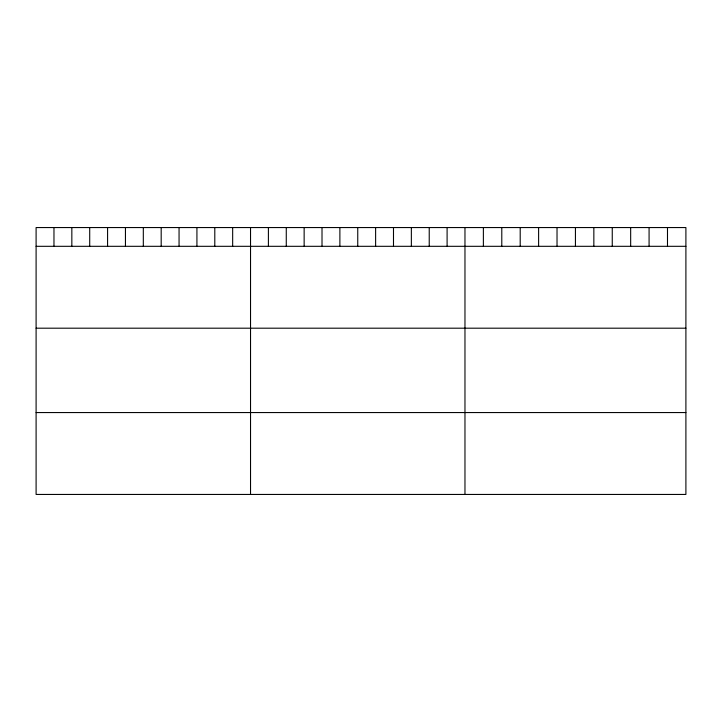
<?xml version="1.0" encoding="UTF-8"?>
<svg xmlns="http://www.w3.org/2000/svg" width="722" height="722" viewBox="0 0 722 722"><rect width="100%" height="100%" fill="white"/><g stroke="black" fill="none" stroke-linecap="round" stroke-linejoin="round"><path stroke-width="1.08" d="M685.9 246.31L685.9 494.444L36.1 494.444L36.1 227.556L685.9 227.556L685.9 246.31L36.1 246.31M36.1 328.194L685.9 328.194M36.1 412.56L685.9 412.56M667.489 227.556L667.489 246.31M649.078 227.556L649.078 246.31M630.667 227.556L630.667 246.31M612.256 227.556L612.256 246.31M593.845 227.556L593.845 246.31M575.434 227.556L575.434 246.31M557.023 227.556L557.023 246.31M538.612 227.556L538.612 246.31M520.201 227.556L520.201 246.31M501.79 227.556L501.79 246.31M483.379 227.556L483.379 246.31M464.968 227.556L464.968 494.444M447.098 227.556L447.098 246.31M429.229 227.556L429.229 246.31M411.359 227.556L411.359 246.31M393.49 227.556L393.49 246.31M375.62 227.556L375.62 246.31M357.751 227.556L357.751 246.31M339.882 227.556L339.882 246.31M322.012 227.556L322.012 246.31M304.142 227.556L304.142 246.31M286.273 227.556L286.273 246.31M268.403 227.556L268.403 246.31M250.534 227.556L250.534 494.444M232.665 227.556L232.665 246.31M214.795 227.556L214.795 246.31M196.925 227.556L196.925 246.31M179.056 227.556L179.056 246.31M161.186 227.556L161.186 246.31M143.317 227.556L143.317 246.31M125.447 227.556L125.447 246.31M107.578 227.556L107.578 246.31M89.709 227.556L89.709 246.31M71.839 227.556L71.839 246.31M53.969 227.556L53.969 246.31"/></g></svg>
